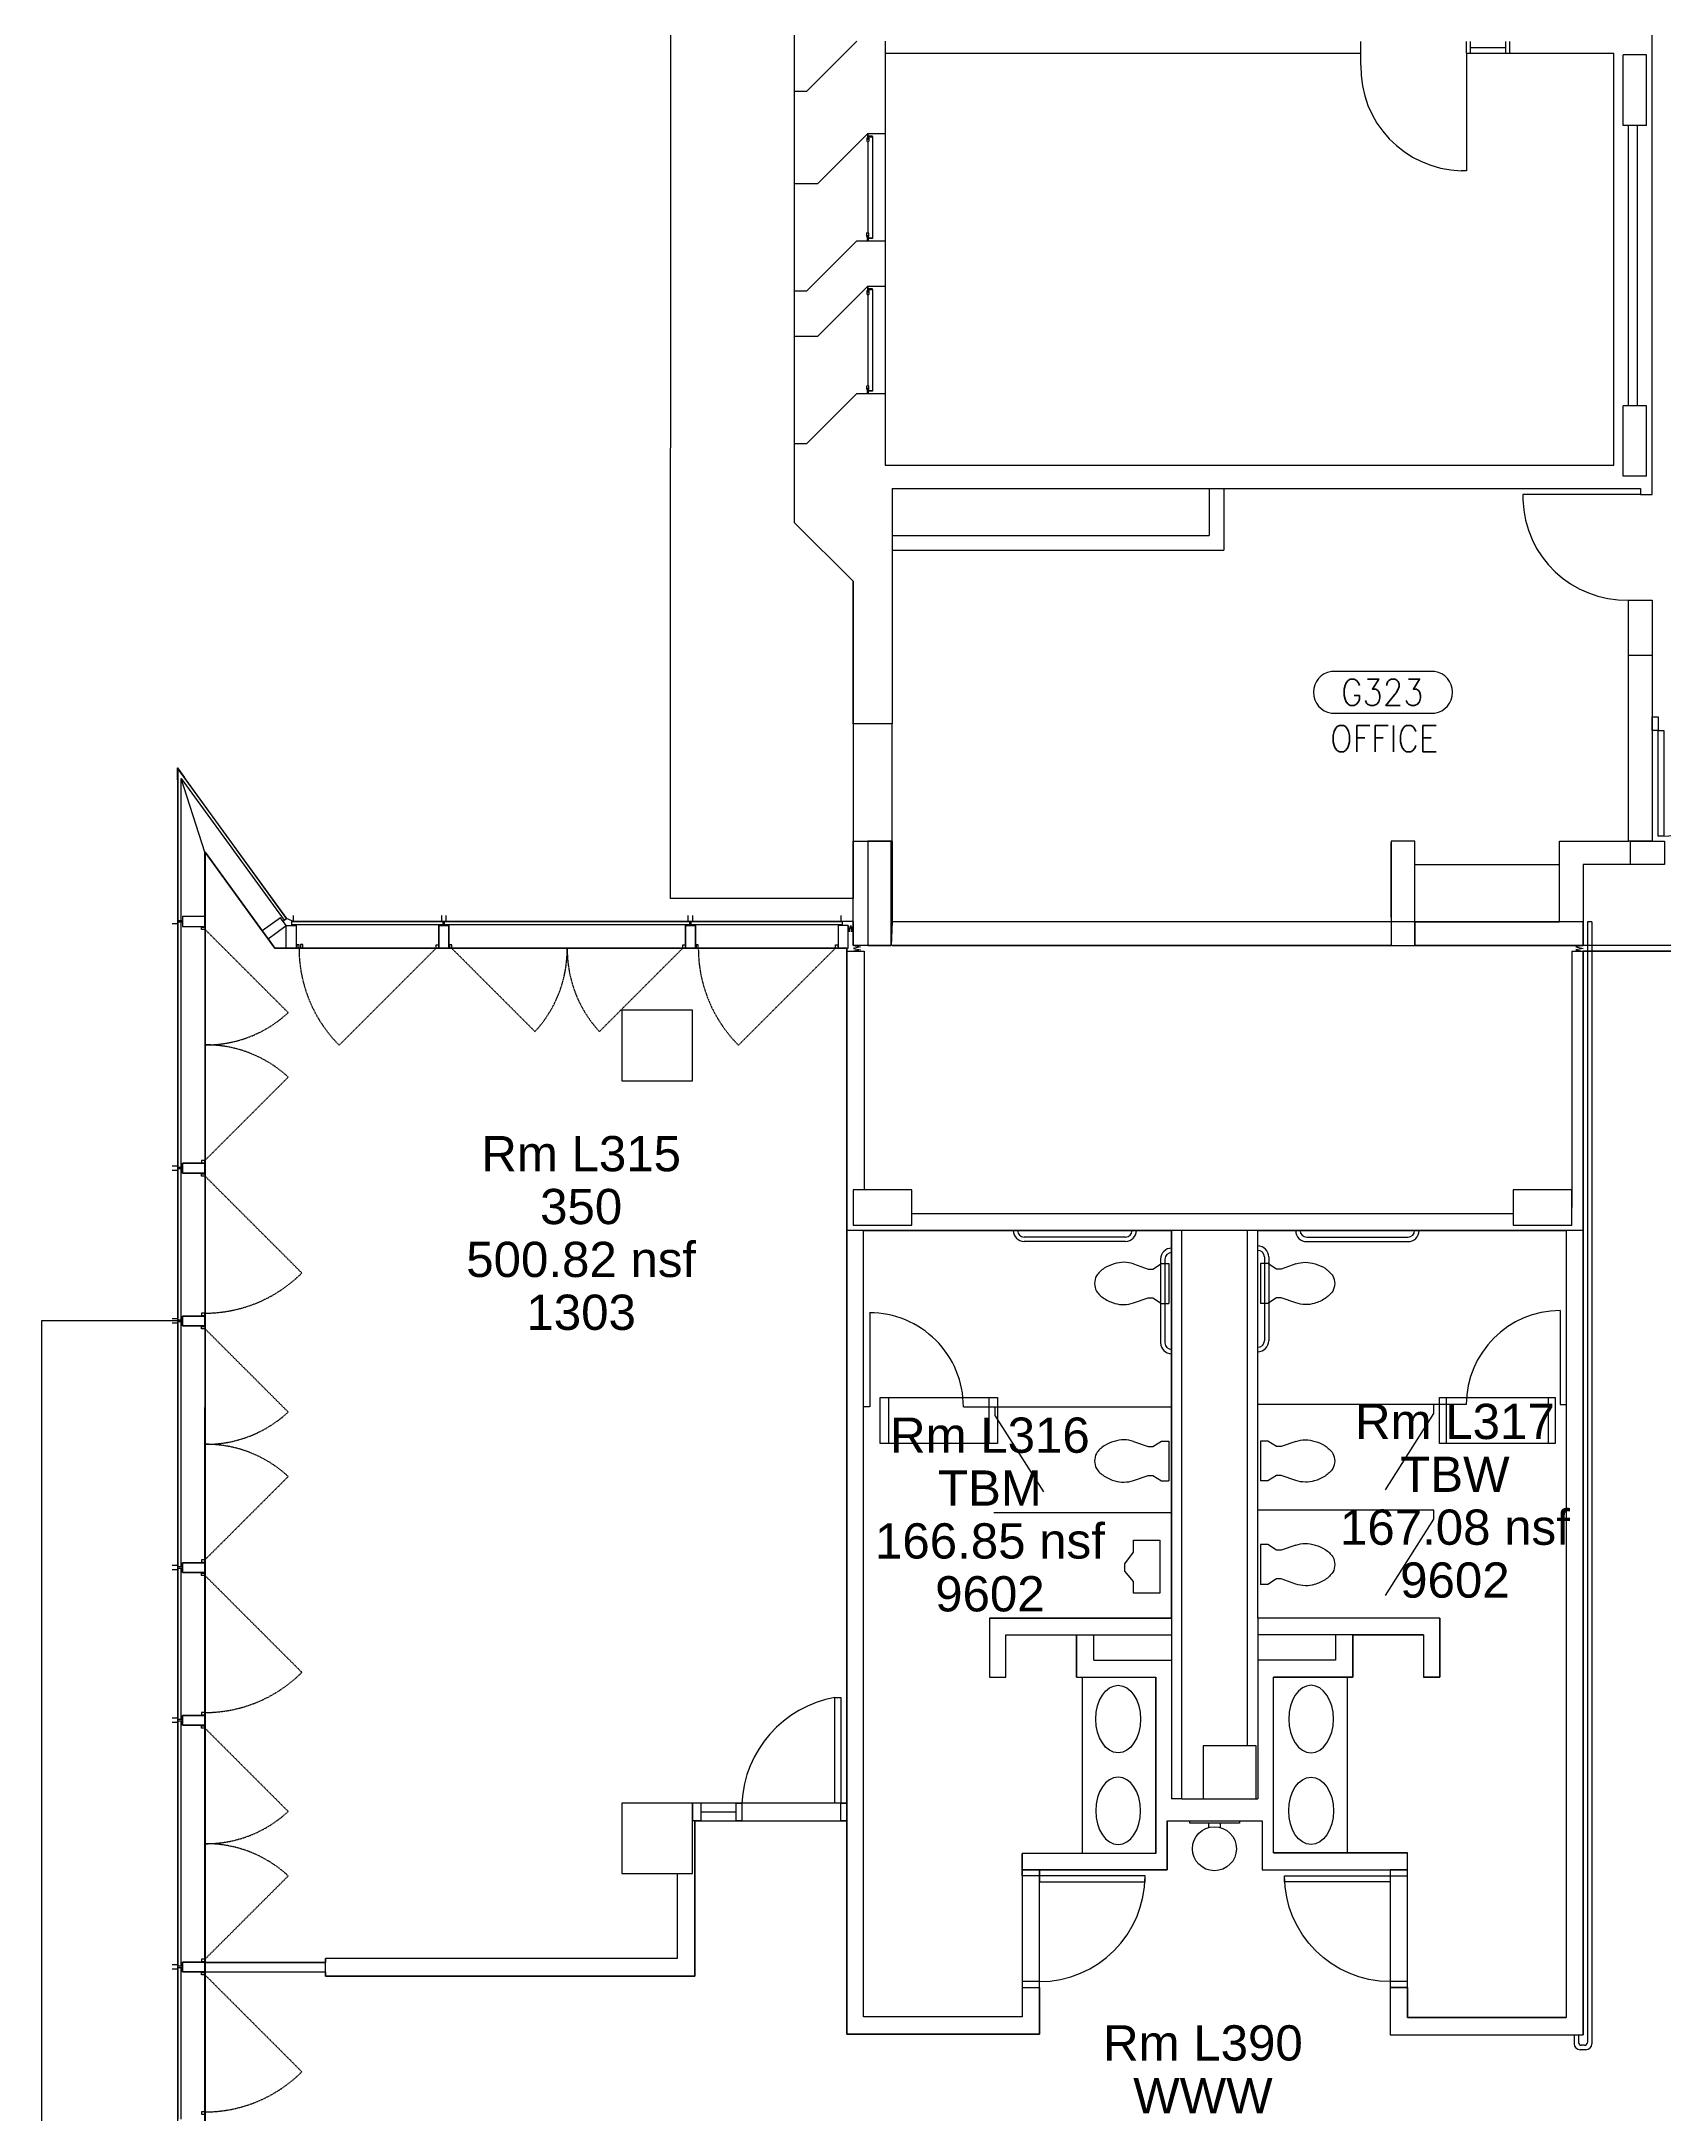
# Model space of a CAD drawing. Header units: inches. Extents: x 370 to 6209, y 2527 to 6927.
# Drawn here: x 3162 to 3715, y 5478 to 6184 of the extents above; entities that cross this region are included whole.
import ezdxf
from ezdxf.enums import TextEntityAlignment as Align

# ---------------------------------------------------------------- set-up
doc = ezdxf.new("R2010")
doc.units = ezdxf.units.IN
doc.header["$LTSCALE"] = 0.75
doc.header["$MEASUREMENT"] = 0
doc.linetypes.add('626_FL3$0$HIDDEN', pattern=[0.375, 0.25, -0.125])
doc.layers.get('0').update_dxf_attribs({"linetype": 'CONTINUOUS'})
for name, color, linetype in [('626_FL3$0$A-AREA-TEXT', 7, 'CONTINUOUS'), ('626_FL3$0$A-BLDG-GRW', 9, 'CONTINUOUS'), ('626_FL3$0$A-CLNG-IDEN', 7, 'CONTINUOUS'), ('626_FL3$0$A-DOOR', 7, 'CONTINUOUS'), ('626_FL3$0$A-DOOR-EXST', 9, 'CONTINUOUS'), ('626_FL3$0$A-FLOR-HRAL', 7, 'CONTINUOUS'), ('626_FL3$0$A-FLOR-PFIX', 7, 'CONTINUOUS'), ('626_FL3$0$A-FLOR-TPTN', 7, 'CONTINUOUS'), ('626_FL3$0$A-GLAZ', 7, 'CONTINUOUS'), ('626_FL3$0$A-ROOF', 7, 'CONTINUOUS'), ('626_FL3$0$A-WALL-FULL', 7, 'CONTINUOUS'), ('A-ANNO-NOTE', 7, 'CONTINUOUS'), ('triGrossAreaLayer', 7, 'CONTINUOUS'), ('triLabelLayer', 7, 'CONTINUOUS'), ('triMeasuredGrossAreaLayer', 7, 'CONTINUOUS'), ('triSpaceLayer', 7, 'CONTINUOUS')]:
    doc.layers.add(name, color=color, linetype=linetype)
doc.styles.add('626_FL3$0$KTH_TEXT', font='romans.shx', dxfattribs={"width": 0.9})
doc.styles.add('KTH_TEXT', font='romans.shx', dxfattribs={"width": 0.9})
doc.styles.get("Standard").update_dxf_attribs({"font": 'simplex.shx'})

# ---------------------------------------------------------------- blocks, each defined once
blk = doc.blocks.new('626_FL3$0$KTH_ROOMNO')
for p, q in [((0.1855, 0.0742), (-0.1808, 0.0742)), ((-0.1808, -0.0742), (0.1855, -0.0742))]:
    blk.add_line(p, q)
for centre, start, end in [((-0.1691, 0), 98.97263, 261.02737), ((0.1738, 0), 278.97263, 81.02737)]:
    blk.add_arc(centre, 0.0751, start, end)
at = {"style": '626_FL3$0$KTH_TEXT', "width": 0.9}
for tag, p in [('NUMBER', (0, 0)), ('DESCRIPTION', (0.0066, -0.1641))]:
    blk.add_attdef(tag, text='', height=0.0938, dxfattribs=at).set_placement(p, align=Align.MIDDLE)
at = {"layer": '626_FL3$0$A-AREA-TEXT', "style": '626_FL3$0$KTH_TEXT', "width": 0.9}
blk.add_attdef('AREA', text='', height=0.0703, dxfattribs=at).set_placement((-0.0038, -0.2999), align=Align.MIDDLE)
blk = doc.blocks.new('626_FL3$0$A$C311809B8')
at = {"layer": '626_FL3$0$A-CLNG-IDEN'}
blk.add_lwpolyline([(0, 15.7), (37, 15.7), (37, 0), (0, 0)], close=True, dxfattribs=at)
blk = doc.blocks.new('626_FL3$0$TOILET')
at = {"color": 0}
for p, q in [((-13.15, 7.3), (-7.67, 5.38)), ((-7.67, 5.38), (-5.97, 5.38)), ((-5.97, 5.38), (-2.67, 7.47)), ((-2.67, 7.47), (0, 7.47)), ((0, 7.47), (0, -7.47)), ((-13.15, -7.3), (-7.67, -5.38)), ((-7.67, -5.38), (-5.97, -5.38)), ((-5.97, -5.38), (-2.67, -7.47)), ((-2.67, -7.47), (0, -7.47))]:
    blk.add_line(p, q, dxfattribs=at)
for centre, radius, start, end in [((-16.77, -3.33), 11.23, 90, 108.83538), ((-16.77, -3.33), 11.23, 71.16462, 90), ((-21.42, 0), 6.33, 153.29881, 180), ((-21.42, 0), 6.33, 180, 206.70119), ((-17.33, -4.25), 12.05, 124.63594, 143.93892), ((-16.76, -6.31), 14.09, 104.96262, 121.78382), ((-17.33, 4.25), 12.05, 216.06108, 235.36406), ((-16.18, 6.97), 14.95, 237.64617, 254.75526), ((-17.34, 0.67), 8.59, 251.16462, 273.77544), ((-16.77, 3.33), 11.23, 270, 288.83538)]:
    blk.add_arc(centre, radius, start, end, dxfattribs=at)
blk = doc.blocks.new('626_FL3$0$KTH_URINAL')
blk.add_lwpolyline([(1, -12), (5, -9), (9, -9), (9, 0), (-9, 0), (-9, -9), (-5, -9), (-1.5, -12)], close=True)
blk = doc.blocks.new('626_FL3$0$A$C613D5998')
at = {"layer": '626_FL3$0$A-FLOR-PFIX'}
for p, q in [((6.5, 14.75, -144), (6.5, 16.25, -144)), ((10.5, 14.71, -144), (10.5, 16.25, -144))]:
    blk.add_line(p, q, dxfattribs=at)
at = {"layer": '626_FL3$0$A-FLOR-PFIX', "elevation": -144}
blk.add_lwpolyline([(0, 17), (17, 17), (17, 16.25), (0, 16.25)], close=True, dxfattribs=at)
at = {"layer": '626_FL3$0$A-FLOR-PFIX'}
blk.add_circle((8.42, 7.5, -144), 7.5, dxfattribs=at)
blk = doc.blocks.new('626_FL3$0$626_DOOR')
blk.add_lwpolyline([(0, 1), (0, 0), (0.056, 0), (0.056, 1)], close=True)
blk.add_arc((0, 0), 1, 0, 90)

msp = doc.modelspace()

# ---------------------------------------------------------------- linework, layer by layer
for points in [[(3702.45, 5975.09), (3702.45, 5993.88), (3710.45, 5993.88), (3710.45, 5975.09)], [(3686.9, 5876.28), (3629.58, 5876.28), (3629.58, 5903.78), (3678.9, 5903.78)], [(3436.6, 5883.01), (3436.6, 5883.01), (3437.04, 5880.91), (3437.48, 5883.01), (3437.92, 5880.91), (3438.36, 5883.01)], [(3438.39, 5876.28), (3440.81, 5875.77), (3438.39, 5875.26), (3440.81, 5874.76), (3438.55, 5874.28)], [(3686.9, 5876.28), (3684.48, 5875.77), (3686.9, 5875.26), (3684.48, 5874.76), (3686.74, 5874.28)]]:
    msp.add_lwpolyline(points)
for points in [[(3710.45, 5911.78), (3702.45, 5911.78), (3702.45, 5975.09), (3710.45, 5975.09)], [(3710.45, 5954.08), (3712.45, 5954.08), (3712.45, 5949.46), (3710.45, 5949.46)], [(3712.45, 5913.44), (3712.45, 5949.46), (3714.45, 5949.46), (3714.45, 5913.44)], [(3443.31, 5876.28), (3451.31, 5876.28), (3451.31, 5911.78), (3443.31, 5911.78)], [(3621.58, 5876.28), (3629.58, 5876.28), (3629.58, 5911.78), (3621.58, 5911.78)], [(3703.13, 5911.78), (3714.67, 5911.78), (3714.67, 5903.78), (3703.13, 5903.78)], [(3250.06, 5876.61), (3250.06, 5875.43), (3250.85, 5875.43), (3250.85, 5876.61)], [(3250.06, 5876.61), (3250.06, 5875.43), (3250.85, 5875.43), (3250.85, 5876.61)], [(3359.57, 5830.22), (3383.57, 5830.22), (3383.57, 5854.22), (3359.57, 5854.22)], [(3438.36, 5781.06), (3458.36, 5781.06), (3458.36, 5793.06), (3438.36, 5793.06)], [(3663.15, 5781.06), (3683.15, 5781.06), (3683.15, 5793.06), (3663.15, 5793.06)], [(3434.12, 5620.22), (3434.12, 5584.22), (3432.12, 5584.22), (3432.12, 5620.22)], [(3575.57, 5585.72), (3575.57, 5603.72), (3557.57, 5603.72), (3557.57, 5585.72)], [(3359.57, 5560.22), (3383.57, 5560.22), (3383.57, 5584.22), (3359.57, 5584.22)], [(3501.74, 5559.45), (3495.86, 5559.45), (3495.86, 5561.45), (3501.74, 5561.45)], [(3621.26, 5559.45), (3627.13, 5559.45), (3627.13, 5561.45), (3621.26, 5561.45)], [(3495.86, 5521.45), (3501.74, 5521.45), (3501.74, 5523.45), (3495.86, 5523.45)], [(3621.26, 5521.45), (3627.13, 5521.45), (3627.13, 5523.45), (3621.26, 5523.45)]]:
    msp.add_lwpolyline(points, close=True)
at = {"linetype": 'Continuous'}
msp.add_lwpolyline([(3436.12, 5584.22), (3436.12, 5578.22), (3434.12, 5578.22), (3434.12, 5584.22)], close=True, dxfattribs=at)
msp.add_arc((3712.45, 5949.46), 36.01, 270, 360)
at = {"layer": '626_FL3$0$A-BLDG-GRW'}
for p, q in [((3376.12, 5892.22), (3376.23, 6637.71)), ((3418.2, 6637.71), (3418.2, 6020.28)), ((3418.2, 6203.61), (3418.2, 6167.19)), ((3710.45, 6029.86), (3710.45, 6191.36)), ((3439.54, 6184.23), (3422.5, 6167.19)), ((3449.2, 6184.23), (3449.2, 6152.61)), ((3611.2, 6180.11), (3611.2, 6184.11)), ((3647.2, 6180.06), (3647.2, 6184.06)), ((3647.2, 6180.06), (3647.2, 6184.06)), ((3648.58, 6180.06), (3648.58, 6184.06)), ((3660.58, 6180.06), (3660.58, 6184.06)), ((3661.95, 6180.06), (3661.95, 6184.06)), ((3449.2, 6180.11), (3611.2, 6180.11)), ((3647.2, 6180.11), (3697.45, 6180.11)), ((3648.58, 6182.06), (3660.58, 6182.06)), ((3697.45, 6039.84), (3697.45, 6180.11)), ((3708.58, 6179.48), (3700.58, 6179.48)), ((3700.58, 6155.48), (3700.58, 6179.48)), ((3708.58, 6155.48), (3708.58, 6179.48)), ((3418.2, 6167.19), (3422.5, 6167.19)), ((3418.2, 6167.19), (3418.2, 6135.61)), ((3443.2, 6152.61), (3426.2, 6135.61)), ((3443.2, 6151.36), (3442.95, 6151.11)), ((3442.95, 6151.11), (3442.95, 6150.11)), ((3442.95, 6150.11), (3443.2, 6149.86)), ((3449.2, 6152.61), (3443.2, 6152.61)), ((3443.45, 6152.61), (3443.2, 6152.61)), ((3443.2, 6152.61), (3443.2, 6150.86)), ((3443.2, 6150.86), (3443.45, 6150.86)), ((3443.2, 6149.86), (3443.45, 6149.86)), ((3443.33, 6149.86), (3443.33, 6118.98)), ((3443.45, 6151.86), (3443.45, 6152.61)), ((3444.95, 6151.86), (3443.45, 6151.86)), ((3443.45, 6150.86), (3443.45, 6151.61)), ((3443.45, 6151.61), (3444.95, 6151.61)), ((3443.45, 6151.36), (3443.7, 6151.11)), ((3443.7, 6150.11), (3443.45, 6149.86)), ((3443.7, 6151.11), (3443.7, 6150.11)), ((3444.95, 6151.61), (3444.95, 6151.86)), ((3444.95, 6151.61), (3444.95, 6117.23)), ((3449.2, 6152.61), (3449.2, 6116.23)), ((3708.58, 6155.48), (3700.58, 6155.48)), ((3702.45, 6060.03), (3702.45, 6155.48)), ((3705.45, 6060.03), (3705.45, 6155.48)), ((3426.2, 6135.61), (3418.2, 6135.61)), ((3418.2, 6135.61), (3418.2, 6099.19)), ((3439.54, 6116.23), (3422.5, 6099.19)), ((3439.54, 6116.23), (3449.2, 6116.23)), ((3442.95, 6118.73), (3443.2, 6118.98)), ((3442.95, 6117.73), (3442.95, 6118.73)), ((3443.2, 6117.48), (3442.95, 6117.73)), ((3443.2, 6118.98), (3443.45, 6118.98)), ((3443.2, 6116.23), (3443.2, 6117.98)), ((3443.2, 6117.98), (3443.45, 6117.98)), ((3443.45, 6116.23), (3443.2, 6116.23)), ((3443.7, 6118.73), (3443.45, 6118.98)), ((3443.45, 6117.98), (3443.45, 6117.23)), ((3443.45, 6117.48), (3443.7, 6117.73)), ((3443.45, 6117.23), (3444.95, 6117.23)), ((3444.95, 6116.98), (3443.45, 6116.98)), ((3443.45, 6116.98), (3443.45, 6116.23)), ((3443.7, 6117.73), (3443.7, 6118.73)), ((3444.95, 6117.23), (3444.95, 6116.98)), ((3449.2, 6116.23), (3449.2, 6100.61)), ((3418.2, 6099.19), (3422.5, 6099.19)), ((3418.2, 6099.19), (3418.2, 6083.61)), ((3443.2, 6100.61), (3426.2, 6083.61)), ((3443.2, 6099.36), (3442.95, 6099.11)), ((3442.95, 6099.11), (3442.95, 6098.11)), ((3449.2, 6100.61), (3443.2, 6100.61)), ((3443.45, 6100.61), (3443.2, 6100.61)), ((3443.2, 6100.61), (3443.2, 6098.86)), ((3443.45, 6099.86), (3443.45, 6100.61)), ((3444.95, 6099.86), (3443.45, 6099.86)), ((3443.45, 6098.86), (3443.45, 6099.61)), ((3443.45, 6099.61), (3444.95, 6099.61)), ((3443.45, 6099.36), (3443.7, 6099.11)), ((3443.7, 6099.11), (3443.7, 6098.11)), ((3444.95, 6099.61), (3444.95, 6099.86)), ((3444.95, 6099.61), (3444.95, 6065.23)), ((3449.2, 6100.61), (3449.2, 6064.23)), ((3442.95, 6098.11), (3443.2, 6097.86)), ((3443.2, 6098.86), (3443.45, 6098.86)), ((3443.2, 6097.86), (3443.45, 6097.86)), ((3443.33, 6097.86), (3443.33, 6066.98)), ((3443.7, 6098.11), (3443.45, 6097.86)), ((3426.2, 6083.61), (3418.2, 6083.61)), ((3418.2, 6083.61), (3418.2, 6047.36)), ((3439.54, 6064.23), (3422.5, 6047.19)), ((3439.54, 6064.23), (3449.2, 6064.23)), ((3442.95, 6066.73), (3443.2, 6066.98)), ((3442.95, 6065.73), (3442.95, 6066.73)), ((3443.2, 6065.48), (3442.95, 6065.73)), ((3443.2, 6066.98), (3443.45, 6066.98)), ((3443.2, 6064.23), (3443.2, 6065.98)), ((3443.2, 6065.98), (3443.45, 6065.98)), ((3443.45, 6064.23), (3443.2, 6064.23)), ((3443.7, 6066.73), (3443.45, 6066.98)), ((3443.45, 6065.98), (3443.45, 6065.23)), ((3443.45, 6065.48), (3443.7, 6065.73)), ((3443.45, 6065.23), (3444.95, 6065.23)), ((3444.95, 6064.98), (3443.45, 6064.98)), ((3443.45, 6064.98), (3443.45, 6064.23)), ((3443.7, 6065.73), (3443.7, 6066.73)), ((3444.95, 6065.23), (3444.95, 6064.98)), ((3449.2, 6064.23), (3449.2, 6039.84)), ((3700.58, 6036.03), (3700.58, 6060.03)), ((3708.58, 6060.03), (3700.58, 6060.03)), ((3708.58, 6036.03), (3708.58, 6060.03)), ((3418.2, 6047.36), (3418.2, 6020.28)), ((3418.2, 6047.19), (3422.5, 6047.19)), ((3418.2, 6047.19), (3418.2, 6020.28)), ((3449.2, 6039.84), (3697.45, 6039.84)), ((3708.58, 6036.03), (3700.58, 6036.03)), ((3451.57, 6031.84), (3706.45, 6031.84)), ((3451.57, 6031.84), (3451.57, 5951.78)), ((3559.57, 6031.84), (3559.57, 6015.84)), ((3559.57, 6031.84), (3564.57, 6031.84)), ((3564.57, 6031.84), (3564.57, 6010.84)), ((3706.45, 6029.86), (3666.45, 6029.86)), ((3666.45, 6029.86), (3666.45, 6028.11)), ((3706.45, 6031.84), (3706.45, 6029.86)), ((3706.45, 6029.86), (3710.45, 6029.86)), ((3438.36, 6000.36), (3418.2, 6020.28)), ((3418.2, 6020.28), (3438.36, 6000.36)), ((3451.57, 6015.84), (3559.57, 6015.84)), ((3451.57, 6015.84), (3451.57, 6010.84)), ((3451.57, 6010.84), (3564.57, 6010.84)), ((3438.36, 5951.78), (3438.36, 6000.36)), ((3438.36, 6000.36), (3438.36, 5892.22)), ((3438.36, 5951.78), (3438.36, 6000.03)), ((3451.57, 5951.78), (3438.36, 5951.78)), ((3438.36, 5951.78), (3438.36, 5911.78)), ((3451.57, 5911.78), (3451.57, 5951.78)), ((3438.36, 5876.28), (3438.36, 5911.78)), ((3438.36, 5911.78), (3451.31, 5911.78)), ((3451.57, 5911.78), (3451.57, 5884.28)), ((3621.58, 5885.86), (3621.58, 5911.36)), ((3438.36, 5892.22), (3376.12, 5892.22)), ((3443.31, 5876.28), (3438.36, 5876.28)), ((3451.57, 5876.28), (3621.58, 5876.28))]:
    msp.add_line(p, q, dxfattribs=at)
msp.add_arc((3701.59, 6029.01), 35.15, 181.47968, 271.40946, dxfattribs=at)
at = {"layer": '626_FL3$0$A-DOOR'}
msp.add_arc((3438.99, 5582.18), 38.65, 100.24058, 176.98621, dxfattribs=at)
at = {"layer": '626_FL3$0$A-DOOR-EXST'}
for p, q in [((3611.22, 6176.06), (3611.22, 6180.06)), ((3647.2, 6180.06), (3647.2, 6140.06)), ((3647.2, 6140.06), (3645.45, 6140.06))]:
    msp.add_line(p, q, dxfattribs=at)
msp.add_arc((3646.36, 6175.2), 35.15, 178.59054, 268.52032, dxfattribs=at)
at = {"layer": '626_FL3$0$A-FLOR-HRAL'}
for p, q in [((3688.4, 5884.26), (3688.4, 5502.76)), ((3689.9, 5884.26), (3688.4, 5884.26)), ((3689.9, 5884.26), (3689.9, 5502.26)), ((3683.9, 5505.24), (3683.9, 5502.26)), ((3685.4, 5505.24), (3685.4, 5502.76)), ((3687.9, 5500.26), (3685.9, 5500.26)), ((3687.4, 5501.76), (3686.4, 5501.76))]:
    msp.add_line(p, q, dxfattribs=at)
for centre, radius, start, end in [((3685.9, 5502.26), 2, 180.00001, 270.00001), ((3686.4, 5502.76), 1, 180.00001, 270.00001), ((3687.4, 5502.76), 1, 270.00001, 0.00001), ((3687.9, 5502.26), 2, 270.00001, 0.00001)]:
    msp.add_arc(centre, radius, start, end, dxfattribs=at)
at = {"layer": '626_FL3$0$A-FLOR-PFIX', "linetype": 'Continuous'}
for p, q in [((3531.08, 5776.95), (3496.58, 5776.95)), ((3531.08, 5775.45), (3496.58, 5775.45)), ((3592.81, 5776.93), (3627.31, 5776.93)), ((3592.81, 5775.43), (3627.31, 5775.43)), ((3543.02, 5769.45), (3543.02, 5740.95)), ((3544.52, 5769.45), (3544.52, 5740.95)), ((3578.37, 5770.18), (3578.37, 5741.68)), ((3579.87, 5770.18), (3579.87, 5741.68))]:
    msp.add_line(p, q, dxfattribs=at)
at = {"layer": '626_FL3$0$A-FLOR-PFIX'}
for p, q in [((3516.36, 5627.07), (3516.36, 5567.07)), ((3606.52, 5627.07), (3606.52, 5567.32))]:
    msp.add_line(p, q, dxfattribs=at)
at = {"layer": '626_FL3$0$A-FLOR-PFIX', "linetype": 'Continuous'}
for centre, radius, start, end in [((3496.58, 5779.2), 3.75, 180, 270), ((3496.58, 5779.2), 2.25, 180, 270), ((3531.08, 5779.2), 3.75, 270, 0), ((3531.08, 5779.2), 2.25, 270, 0), ((3592.81, 5779.18), 3.75, 180, 270), ((3592.81, 5779.18), 2.25, 180, 270), ((3627.31, 5779.18), 3.75, 270, 0), ((3627.31, 5779.18), 2.25, 270, 0), ((3546.77, 5769.45), 3.75, 90, 180), ((3546.77, 5769.45), 2.25, 90, 180), ((3576.12, 5770.18), 3.75, 0, 90), ((3576.12, 5770.18), 2.25, 0, 90), ((3546.77, 5740.95), 3.75, 180, 270), ((3546.77, 5740.95), 2.25, 180, 270), ((3576.12, 5741.68), 2.25, 270, 0), ((3576.12, 5741.68), 3.75, 270, 0)]:
    msp.add_arc(centre, radius, start, end, dxfattribs=at)
at = {"layer": '626_FL3$0$A-FLOR-PFIX'}
for centre, major_axis in [((3528.58, 5612.83), (0, 11.5)), ((3594.29, 5581.6), (0, -11.5))]:
    msp.add_ellipse(centre, major_axis=major_axis, ratio=0.66229, dxfattribs=at)
at = {"layer": '626_FL3$0$A-FLOR-PFIX', "extrusion": (0, 0, -1)}
for centre, major_axis in [((3594.29, 5612.83), (0, 11.5)), ((3528.58, 5581.6), (0, -11.5))]:
    msp.add_ellipse(centre, major_axis=major_axis, ratio=0.66229, dxfattribs=at)
at = {"layer": '626_FL3$0$A-FLOR-TPTN'}
for p, q in [((3444, 5751.2), (3444, 5719.2)), ((3679.15, 5751.93), (3679.15, 5719.93)), ((3443.87, 5719.2), (3441.87, 5719.2)), ((3475.87, 5719.2), (3546.75, 5719.2)), ((3486.74, 5716.2), (3486.74, 5719.2)), ((3647.15, 5719.93), (3576.12, 5719.93)), ((3636.12, 5716.93), (3636.12, 5719.93)), ((3679.15, 5719.93), (3681.15, 5719.93)), ((3503.24, 5690.21), (3486.74, 5716.2)), ((3619.62, 5690.95), (3636.12, 5716.93)), ((3486.24, 5683.18), (3546.75, 5683.18)), ((3636.12, 5683.93), (3576.12, 5683.93)), ((3636.12, 5680.93), (3636.12, 5683.93)), ((3619.62, 5654.95), (3636.12, 5680.93))]:
    msp.add_line(p, q, dxfattribs=at)
for centre, start, end in [((3443.87, 5719.2), 359.99995, 90), ((3679.15, 5719.93), 90, 180)]:
    msp.add_arc(centre, 32, start, end, dxfattribs=at)
at = {"layer": '626_FL3$0$A-GLAZ'}
for p, q in [((3208.22, 5932.66), (3208.22, 5936.75)), ((3208.22, 5936.75), (3210.63, 5933.43)), ((3208.41, 5932.66), (3208.22, 5932.66)), ((3208.41, 5884.65), (3208.41, 5936.17)), ((3208.41, 5936.17), (3245.29, 5885.41)), ((3209.41, 5884.65), (3209.41, 5933.09)), ((3209.41, 5933.09), (3244.48, 5884.83)), ((3217.54, 5907.98), (3209.41, 5933.09)), ((3210.63, 5933.43), (3210.48, 5933.32)), ((3217.54, 5886.27), (3217.54, 5907.98)), ((3237.06, 5881.2), (3217.6, 5907.98)), ((3208.41, 5800.65), (3208.41, 5884.15)), ((3209.41, 5800.65), (3209.41, 5884.15)), ((3217.54, 5881.75), (3217.54, 5803.06)), ((3299.18, 5884.45), (3382.68, 5884.45)), ((3299.18, 5883.45), (3382.68, 5883.45)), ((3296.27, 5875.32), (3249.58, 5875.32)), ((3380.27, 5875.32), (3301.58, 5875.32)), ((3432.27, 5875.32), (3385.58, 5875.32)), ((3217.54, 5797.75), (3217.54, 5751.06)), ((3208.41, 5664.65), (3208.41, 5748.15)), ((3209.41, 5664.65), (3209.41, 5748.15)), ((3217.54, 5745.75), (3217.54, 5667.06)), ((3217.54, 5661.75), (3217.54, 5615.06)), ((3208.41, 5528.65), (3208.41, 5612.15)), ((3209.41, 5528.65), (3209.41, 5612.15)), ((3217.54, 5609.75), (3217.54, 5531.06)), ((3383.57, 5584.22), (3383.57, 5578.22)), ((3386.39, 5584.22), (3383.57, 5584.22)), ((3398.39, 5584.22), (3386.39, 5584.22)), ((3386.39, 5584.22), (3386.39, 5578.22)), ((3398.39, 5584.22), (3398.39, 5578.22)), ((3398.39, 5584.22), (3400.39, 5584.22)), ((3400.39, 5584.22), (3400.39, 5578.22)), ((3386.39, 5578.22), (3383.57, 5578.22)), ((3386.39, 5581.22), (3398.39, 5581.22)), ((3386.39, 5578.22), (3398.39, 5578.22)), ((3400.39, 5578.22), (3398.39, 5578.22)), ((3217.54, 5525.75), (3217.54, 5479.06))]:
    msp.add_line(p, q, dxfattribs=at)
at = {"layer": '626_FL3$0$A-GLAZ', "linetype": 'Continuous'}
for p, q in [((3208.41, 5883.65), (3206.41, 5883.65)), ((3209.85, 5884.65), (3208.41, 5884.65)), ((3209.85, 5884.15), (3208.41, 5884.15)), ((3217.54, 5886.08), (3209.85, 5886.08)), ((3209.85, 5886.08), (3209.85, 5882.73)), ((3209.85, 5882.73), (3217.54, 5882.73)), ((3217.54, 5882.73), (3217.54, 5886.08)), ((3243.29, 5885.72), (3237.06, 5881.2)), ((3237.06, 5881.2), (3239.03, 5878.49)), ((3239.03, 5878.49), (3245.25, 5883.01)), ((3245.25, 5883.01), (3243.29, 5885.72)), ((3244.12, 5884.57), (3245.29, 5885.41)), ((3245.25, 5875.32), (3245.25, 5883.01)), ((3245.25, 5883.01), (3248.6, 5883.01)), ((3247.18, 5884.45), (3298.68, 5884.45)), ((3247.18, 5883.01), (3247.18, 5884.45)), ((3247.18, 5883.45), (3298.68, 5883.45)), ((3247.68, 5884.45), (3247.68, 5886.45)), ((3248.6, 5883.01), (3248.6, 5875.32)), ((3297.25, 5875.32), (3297.25, 5883.01)), ((3297.25, 5883.01), (3300.6, 5883.01)), ((3297.25, 5883.01), (3297.25, 5875.32)), ((3300.6, 5883.01), (3297.25, 5883.01)), ((3298.18, 5884.45), (3298.18, 5886.45)), ((3298.68, 5883.01), (3298.68, 5884.45)), ((3299.18, 5883.01), (3299.18, 5884.45)), ((3299.68, 5884.45), (3299.68, 5886.45)), ((3300.6, 5883.01), (3300.6, 5875.32)), ((3300.6, 5875.32), (3300.6, 5883.01)), ((3381.25, 5883.01), (3381.25, 5875.32)), ((3384.6, 5883.01), (3381.25, 5883.01)), ((3381.25, 5875.32), (3381.25, 5883.01)), ((3381.25, 5883.01), (3384.6, 5883.01)), ((3382.18, 5884.45), (3382.18, 5886.45)), ((3382.68, 5883.01), (3382.68, 5884.45)), ((3383.18, 5884.45), (3434.68, 5884.45)), ((3383.18, 5883.01), (3383.18, 5884.45)), ((3383.18, 5883.45), (3434.68, 5883.45)), ((3383.68, 5884.45), (3383.68, 5886.45)), ((3384.6, 5875.32), (3384.6, 5883.01)), ((3384.6, 5883.01), (3384.6, 5875.32)), ((3433.25, 5883.01), (3433.25, 5875.32)), ((3436.6, 5883.01), (3433.25, 5883.01)), ((3434.18, 5884.45), (3434.18, 5886.45)), ((3434.68, 5883.01), (3434.68, 5884.45)), ((3436.6, 5875.32), (3436.6, 5883.01)), ((3239.03, 5878.49), (3241.33, 5875.32)), ((3245.25, 5875.32), (3241.33, 5875.32)), ((3248.6, 5875.32), (3245.25, 5875.32)), ((3300.6, 5875.32), (3297.25, 5875.32)), ((3297.25, 5875.32), (3300.6, 5875.32)), ((3381.25, 5875.32), (3384.6, 5875.32)), ((3384.6, 5875.32), (3381.25, 5875.32)), ((3433.25, 5875.32), (3436.6, 5875.32)), ((3208.41, 5801.15), (3206.41, 5801.15)), ((3208.41, 5799.65), (3206.41, 5799.65)), ((3209.85, 5800.65), (3208.41, 5800.65)), ((3208.41, 5748.65), (3208.41, 5800.15)), ((3209.85, 5800.15), (3208.41, 5800.15)), ((3209.41, 5748.65), (3209.41, 5800.15)), ((3217.54, 5802.08), (3209.85, 5802.08)), ((3209.85, 5802.08), (3209.85, 5798.73)), ((3209.85, 5802.08), (3217.54, 5802.08)), ((3209.85, 5798.73), (3209.85, 5802.08)), ((3209.85, 5798.73), (3217.54, 5798.73)), ((3217.54, 5798.73), (3209.85, 5798.73)), ((3217.54, 5798.73), (3217.54, 5802.08)), ((3217.54, 5802.08), (3217.54, 5798.73)), ((3208.41, 5749.15), (3206.41, 5749.15)), ((3208.41, 5747.65), (3206.41, 5747.65)), ((3209.85, 5748.65), (3208.41, 5748.65)), ((3209.85, 5748.15), (3208.41, 5748.15)), ((3209.85, 5750.08), (3217.54, 5750.08)), ((3209.85, 5746.73), (3209.85, 5750.08)), ((3217.54, 5750.08), (3209.85, 5750.08)), ((3209.85, 5750.08), (3209.85, 5746.73)), ((3217.54, 5746.73), (3209.85, 5746.73)), ((3209.85, 5746.73), (3217.54, 5746.73)), ((3217.54, 5750.08), (3217.54, 5746.73)), ((3217.54, 5746.73), (3217.54, 5750.08)), ((3208.41, 5665.15), (3206.41, 5665.15)), ((3208.41, 5663.65), (3206.41, 5663.65)), ((3209.85, 5664.65), (3208.41, 5664.65)), ((3208.41, 5612.65), (3208.41, 5664.15)), ((3209.85, 5664.15), (3208.41, 5664.15)), ((3209.41, 5612.65), (3209.41, 5664.15)), ((3217.54, 5666.08), (3209.85, 5666.08)), ((3209.85, 5666.08), (3209.85, 5662.73)), ((3209.85, 5666.08), (3217.54, 5666.08)), ((3209.85, 5662.73), (3209.85, 5666.08)), ((3209.85, 5662.73), (3217.54, 5662.73)), ((3217.54, 5662.73), (3209.85, 5662.73)), ((3217.54, 5662.73), (3217.54, 5666.08)), ((3217.54, 5666.08), (3217.54, 5662.73)), ((3208.41, 5613.15), (3206.41, 5613.15)), ((3209.85, 5612.65), (3208.41, 5612.65)), ((3209.85, 5612.15), (3208.41, 5612.15)), ((3209.85, 5614.08), (3217.54, 5614.08)), ((3209.85, 5610.73), (3209.85, 5614.08)), ((3217.54, 5614.08), (3209.85, 5614.08)), ((3209.85, 5614.08), (3209.85, 5610.73)), ((3217.54, 5614.08), (3217.54, 5610.73)), ((3217.54, 5610.73), (3217.54, 5614.08)), ((3208.41, 5611.65), (3206.41, 5611.65)), ((3217.54, 5610.73), (3209.85, 5610.73)), ((3209.85, 5610.73), (3217.54, 5610.73)), ((3208.41, 5529.15), (3206.41, 5529.15)), ((3208.41, 5527.65), (3206.41, 5527.65)), ((3209.85, 5528.65), (3208.41, 5528.65)), ((3208.41, 5476.65), (3208.41, 5528.15)), ((3209.85, 5528.15), (3208.41, 5528.15)), ((3209.41, 5476.65), (3209.41, 5528.15)), ((3209.85, 5530.08), (3217.54, 5530.08)), ((3209.85, 5526.73), (3209.85, 5530.08)), ((3217.54, 5530.08), (3209.85, 5530.08)), ((3209.85, 5530.08), (3209.85, 5526.73)), ((3217.54, 5530.08), (3217.54, 5526.73)), ((3217.54, 5526.73), (3217.54, 5530.08)), ((3217.54, 5526.73), (3209.85, 5526.73)), ((3209.85, 5526.73), (3217.54, 5526.73))]:
    msp.add_line(p, q, dxfattribs=at)
at = {"layer": '626_FL3$0$A-GLAZ'}
for points in [[(3216.36, 5882.53), (3217.54, 5882.53), (3217.54, 5881.75), (3216.36, 5881.75)], [(3248.8, 5876.5), (3248.8, 5875.32), (3249.58, 5875.32), (3249.58, 5876.5)], [(3297.06, 5876.5), (3297.06, 5875.32), (3296.27, 5875.32), (3296.27, 5876.5)], [(3300.8, 5876.5), (3300.8, 5875.32), (3301.58, 5875.32), (3301.58, 5876.5)], [(3381.06, 5876.5), (3381.06, 5875.32), (3380.27, 5875.32), (3380.27, 5876.5)], [(3384.8, 5876.5), (3384.8, 5875.32), (3385.58, 5875.32), (3385.58, 5876.5)], [(3433.06, 5876.5), (3433.06, 5875.32), (3432.27, 5875.32), (3432.27, 5876.5)], [(3216.36, 5802.27), (3217.54, 5802.27), (3217.54, 5803.06), (3216.36, 5803.06)], [(3216.36, 5798.53), (3217.54, 5798.53), (3217.54, 5797.75), (3216.36, 5797.75)], [(3216.36, 5750.28), (3217.54, 5750.28), (3217.54, 5751.06), (3216.36, 5751.06)], [(3216.36, 5746.53), (3217.54, 5746.53), (3217.54, 5745.75), (3216.36, 5745.75)], [(3216.36, 5666.27), (3217.54, 5666.27), (3217.54, 5667.06), (3216.36, 5667.06)], [(3216.36, 5662.53), (3217.54, 5662.53), (3217.54, 5661.75), (3216.36, 5661.75)], [(3216.36, 5614.28), (3217.54, 5614.28), (3217.54, 5615.06), (3216.36, 5615.06)], [(3216.36, 5610.53), (3217.54, 5610.53), (3217.54, 5609.75), (3216.36, 5609.75)], [(3216.36, 5530.27), (3217.54, 5530.27), (3217.54, 5531.06), (3216.36, 5531.06)], [(3216.36, 5526.53), (3217.54, 5526.53), (3217.54, 5525.75), (3216.36, 5525.75)], [(3216.36, 5478.28), (3217.54, 5478.28), (3217.54, 5479.06), (3216.36, 5479.06)]]:
    msp.add_lwpolyline(points, close=True, dxfattribs=at)
at = {"layer": '626_FL3$0$A-GLAZ', "linetype": '626_FL3$0$HIDDEN'}
for points in [[(3217.54, 5881.75), (3245.91, 5853.38, -0.191488), (3217.54, 5842.4)], [(3296.27, 5875.32), (3263.26, 5842.31, -0.198912), (3249.58, 5875.32)], [(3301.58, 5875.32), (3329.95, 5846.95, 0.191488), (3340.92, 5875.32)], [(3380.27, 5875.32), (3351.9, 5846.95, -0.191488), (3340.93, 5875.32)], [(3432.27, 5875.32), (3399.26, 5842.31, -0.198912), (3385.58, 5875.32)], [(3217.54, 5803.06), (3245.91, 5831.43, 0.191488), (3217.54, 5842.4)], [(3217.54, 5797.75), (3250.55, 5764.74, -0.198912), (3217.54, 5751.06)], [(3217.54, 5745.75), (3245.91, 5717.38, -0.191488), (3217.54, 5706.4)], [(3217.54, 5667.06), (3245.91, 5695.43, 0.191488), (3217.54, 5706.4)], [(3217.54, 5661.75), (3250.55, 5628.74, -0.198912), (3217.54, 5615.06)], [(3217.54, 5609.75), (3245.91, 5581.38, -0.191488), (3217.54, 5570.4)], [(3217.54, 5531.06), (3245.91, 5559.43, 0.191488), (3217.54, 5570.4)], [(3217.54, 5525.75), (3250.55, 5492.74, -0.198912), (3217.54, 5479.06)]]:
    msp.add_lwpolyline(points, format="xyb", dxfattribs=at)
at = {"layer": '626_FL3$0$A-ROOF', "linetype": 'Continuous'}
for p, q in [((3209.85, 5748.4), (3161.86, 5748.4)), ((3161.86, 5748.4), (3161.86, 5256.4))]:
    msp.add_line(p, q, dxfattribs=at)
at = {"layer": '626_FL3$0$A-WALL-FULL'}
for p, q in [((3678.9, 5884.28), (3678.9, 5911.82)), ((3678.9, 5911.82), (3702.45, 5911.82)), ((3703.13, 5903.82), (3686.9, 5903.82)), ((3686.9, 5903.82), (3686.9, 5876.28)), ((3621.58, 5884.28), (3451.57, 5884.28)), ((3621.58, 5884.28), (3621.58, 5876.28)), ((3629.58, 5884.28), (3678.9, 5884.28)), ((3629.58, 5884.28), (3629.58, 5876.28)), ((3436.11, 5505.57), (3436.13, 5874.28)), ((3436.13, 5874.28), (3442.11, 5874.28)), ((3442.11, 5874.28), (3442.11, 5793.06)), ((3621.58, 5876.28), (3451.57, 5876.28)), ((3629.58, 5876.28), (3686.9, 5876.28)), ((3683.15, 5874.28), (3686.9, 5874.28)), ((3683.15, 5874.28), (3683.15, 5787.05)), ((3686.9, 5874.28), (3686.9, 5578.95)), ((3686.9, 5872.22), (3686.9, 5505.32)), ((3663.15, 5784.93), (3458.36, 5784.93)), ((3441.86, 5511.44), (3441.88, 5779.18)), ((3546.75, 5779.18), (3441.88, 5779.18)), ((3546.75, 5647.2), (3546.75, 5779.18)), ((3572.62, 5779.18), (3550.25, 5779.18)), ((3550.25, 5585.69), (3550.25, 5779.18)), ((3572.62, 5603.72), (3572.62, 5779.18)), ((3681.15, 5779.18), (3576.12, 5779.18)), ((3576.12, 5647.2), (3576.12, 5779.18)), ((3681.15, 5779.18), (3681.15, 5511.19)), ((3484.74, 5647.2), (3546.75, 5647.2)), ((3484.74, 5647.2), (3484.74, 5627.07)), ((3487.77, 5647.2), (3543.77, 5647.2)), ((3490.36, 5641.57), (3514.36, 5641.57)), ((3490.36, 5627.07), (3490.36, 5641.57)), ((3514.36, 5627.07), (3514.36, 5641.57)), ((3514.36, 5641.57), (3546.75, 5641.57)), ((3520.24, 5632.95), (3520.24, 5641.57)), ((3546.75, 5647.2), (3546.75, 5585.69)), ((3638.15, 5647.2), (3576.12, 5647.2)), ((3576.12, 5647.2), (3576.12, 5585.72)), ((3608.52, 5641.57), (3576.12, 5641.57)), ((3602.65, 5641.57), (3602.65, 5632.95)), ((3632.52, 5641.57), (3608.52, 5641.57)), ((3608.52, 5641.57), (3608.52, 5627.07)), ((3632.52, 5641.57), (3632.52, 5627.07)), ((3638.15, 5647.2), (3638.15, 5627.07)), ((3484.74, 5627.07), (3490.36, 5627.07)), ((3514.36, 5627.07), (3541.36, 5627.07)), ((3520.24, 5632.95), (3546.75, 5632.95)), ((3541.36, 5567.07), (3541.36, 5627.07)), ((3602.65, 5632.95), (3576.12, 5632.95)), ((3581.51, 5567.32), (3581.51, 5627.07)), ((3608.52, 5627.07), (3581.51, 5627.07)), ((3638.15, 5627.07), (3632.52, 5627.07)), ((3550.31, 5585.69), (3546.75, 5585.69)), ((3550.25, 5585.69), (3557.57, 5585.69)), ((3557.57, 5585.72), (3557.57, 5585.69)), ((3575.57, 5585.72), (3576.12, 5585.72)), ((3384.39, 5578.22), (3384.39, 5525.34)), ((3545.25, 5578.2), (3577.64, 5578.2)), ((3545.25, 5578.2), (3545.25, 5561.45)), ((3577.64, 5578.2), (3577.64, 5561.45)), ((3495.86, 5561.45), (3495.86, 5567.07)), ((3541.36, 5567.07), (3495.86, 5567.07)), ((3581.51, 5567.32), (3627.13, 5567.32)), ((3627.13, 5561.45), (3627.13, 5567.32)), ((3378.39, 5560.22), (3378.39, 5531.34)), ((3545.25, 5561.45), (3495.86, 5561.45)), ((3577.64, 5561.45), (3627.13, 5561.45)), ((3378.39, 5531.34), (3258.58, 5531.34)), ((3384.39, 5525.34), (3258.58, 5525.34)), ((3495.86, 5521.45), (3495.86, 5511.44)), ((3495.86, 5521.45), (3501.74, 5521.45)), ((3501.74, 5521.45), (3501.74, 5505.57)), ((3621.26, 5521.45), (3621.26, 5505.32)), ((3627.13, 5521.45), (3621.26, 5521.45)), ((3627.13, 5521.45), (3627.13, 5511.19)), ((3495.86, 5511.44), (3441.86, 5511.44)), ((3627.13, 5511.19), (3681.15, 5511.19)), ((3501.74, 5505.57), (3436.11, 5505.57)), ((3621.26, 5505.32), (3686.9, 5505.32))]:
    msp.add_line(p, q, dxfattribs=at)
at = {"layer": '626_FL3$0$A-WALL-FULL', "linetype": 'Continuous'}
for p, q in [((3217.54, 5529.95), (3258.58, 5529.95)), ((3258.58, 5525.34), (3258.58, 5531.34)), ((3217.54, 5526.73), (3258.58, 5526.73))]:
    msp.add_line(p, q, dxfattribs=at)
at = {"layer": 'triGrossAreaLayer'}
msp.add_lwpolyline([(4041.31, 5036.44), (4041.31, 5582.72), (4041.13, 5582.72), (4041.13, 5594.72), (3970.33, 5594.72), (3970.4, 5872.22), (3966.33, 5872.22), (3966.33, 5880.22), (3822.33, 5880.22), (3822.33, 5876.22), (3780.61, 5876.28), (3774.61, 5876.28), (3686.9, 5876.28), (3686.9, 5884.28), (3678.9, 5884.28), (3451.57, 5884.28), (3451.31, 5876.28), (3438.39, 5876.28), (3438.39, 5884.45), (3247.68, 5884.45), (3245.29, 5885.41), (3208.22, 5936.75), (3208.22, 4984.4)], dxfattribs=at)
at = {"layer": 'triMeasuredGrossAreaLayer'}
msp.add_lwpolyline([(4032.18, 4636.1), (4032.18, 5579.45), (3941.4, 5579.45), (3941.4, 5860.22), (3814.4, 5860.22), (3814.4, 5594.72), (3818.4, 5594.72), (3818.4, 5579.45), (3774.9, 5579.45), (3774.9, 5874.28), (3686.9, 5874.28), (3686.9, 5779.18), (3436.13, 5779.18), (3436.13, 5875.32), (3241.33, 5875.32), (3217.6, 5907.98), (3217.6, 4929.9)], dxfattribs=at)
at = {"layer": 'triSpaceLayer'}
for points in [[(3359.57, 5584.22), (3359.57, 5560.22), (3378.39, 5560.22), (3378.39, 5531.34), (3258.58, 5531.34), (3258.58, 5529.95), (3217.54, 5529.95), (3217.6, 5907.98), (3241.33, 5875.32), (3436.13, 5875.31), (3436.13, 5584.22), (3359.57, 5584.22)], [(3441.88, 5779.18), (3546.75, 5779.18), (3546.75, 5647.2), (3484.74, 5647.2), (3484.74, 5627.07), (3490.36, 5627.07), (3490.36, 5641.57), (3514.36, 5641.57), (3514.36, 5627.07), (3541.36, 5627.07), (3541.36, 5567.07), (3495.86, 5567.07), (3495.86, 5511.44), (3441.86, 5511.45)], [(3576.12, 5779.18), (3681.15, 5779.18), (3681.15, 5511.19), (3627.13, 5511.19), (3627.13, 5567.32), (3581.51, 5567.32), (3581.51, 5627.07), (3608.52, 5627.07), (3608.52, 5641.57), (3632.52, 5641.57), (3632.52, 5627.07), (3638.15, 5627.07), (3638.15, 5647.2), (3576.12, 5647.2), (3576.12, 5779.18)]]:
    msp.add_lwpolyline(points, close=True, dxfattribs=at)
msp.add_lwpolyline([(3217.54, 4929.9), (3217.54, 5526.73), (3258.58, 5526.73), (3258.58, 5525.34), (3384.39, 5525.34), (3384.39, 5578.22), (3436.12, 5578.21), (3436.11, 5505.57), (3501.74, 5505.57), (3501.74, 5561.45), (3545.25, 5561.45), (3545.25, 5578.2), (3577.64, 5578.2), (3577.64, 5561.45), (3621.26, 5561.45), (3621.26, 5505.32), (3686.9, 5505.32), (3686.9, 5874.28), (3774.9, 5874.28), (3774.9, 5579.45), (3859.86, 5579.45), (3859.86, 5183.13)], dxfattribs=at)

# ---------------------------------------------------------------- block references
at = {"linetype": 'Continuous'}
for p in [(3447.48, 5706.62), (3450.48, 5706.62), (3638.02, 5706.62), (3640.4, 5706.62)]:
    msp.add_blockref('626_FL3$0$A$C311809B8', p, dxfattribs=at)
at = {"layer": '626_FL3$0$A-BLDG-GRW', "xscale": 96, "yscale": 96, "zscale": 96}
msp.add_blockref('626_FL3$0$KTH_ROOMNO', (3618.56, 5962.46), dxfattribs=at).add_auto_attribs({'NUMBER': 'G323', 'DESCRIPTION': 'OFFICE'})
at = {"layer": '626_FL3$0$A-DOOR', "yscale": 36, "zscale": 36}
for p, xscale, rotation in [((3501.74, 5559.45), 36, 270), ((3621.26, 5559.45), -36, 90)]:
    msp.add_blockref('626_FL3$0$626_DOOR', p, dxfattribs=dict(at, xscale=xscale, rotation=rotation))
at = {"layer": '626_FL3$0$A-FLOR-PFIX', "xscale": 0.9100018161577156, "yscale": 0.9100018161577156, "zscale": 0.9100018161577156}
for p in [(3545.8, 5761.18), (3545.8, 5700.72)]:
    msp.add_blockref('626_FL3$0$TOILET', p, dxfattribs=at)
at = {"layer": '626_FL3$0$A-FLOR-PFIX', "xscale": -0.9100018161577156, "yscale": 0.9100018161577156, "zscale": 0.9100018161577156, "rotation": 359.999999999881}
for p in [(3577.07, 5761.18), (3577.07, 5700.72), (3577.09, 5665.45)]:
    msp.add_blockref('626_FL3$0$TOILET', p, dxfattribs=at)
at = {"layer": '626_FL3$0$A-FLOR-PFIX', "xscale": -1, "rotation": 270}
msp.add_blockref('626_FL3$0$KTH_URINAL', (3542.8, 5664.72), dxfattribs=at)
at = {"layer": '626_FL3$0$A-FLOR-PFIX'}
msp.add_blockref('626_FL3$0$A$C613D5998', (3552.94, 5561.19, 144), dxfattribs=at)

# ---------------------------------------------------------------- texts
at = {"layer": 'A-ANNO-NOTE', "insert": (3399.17, 5829.79), "char_height": 7.5, "attachment_point": 4, "style": 'KTH_TEXT'}
msp.add_mtext('\\A1;', dxfattribs=at)
at = {"layer": 'triLabelLayer', "color": 7, "char_height": 0.2, "attachment_point": 5, "line_spacing_factor": 0.9}
for s, insert in [('{\\fSansSerif;\\H12;Rm L315}{\\fSansSerif;\\H12;\\P350}{\\fSansSerif;\\H12;\\P500.82 nsf}{\\fSansSerif;\\H12;\\P1303}', (3345.68, 5778.28)), ('{\\fSansSerif;\\H12;Rm L317}{\\fSansSerif;\\H12;\\PTBW}{\\fSansSerif;\\H12;\\P167.08 nsf}{\\fSansSerif;\\H12;\\P9602}', (3643.27, 5687.1)), ('{\\fSansSerif;\\H12;Rm L316}{\\fSansSerif;\\H12;\\PTBM}{\\fSansSerif;\\H12;\\P166.85 nsf}{\\fSansSerif;\\H12;\\P9602}', (3484.9, 5682.42)), ('{\\fSansSerif;\\H12;Rm L390}{\\fSansSerif;\\H12;\\PWWW}{\\fSansSerif;\\H12;\\P1969.75 nsf}{\\fSansSerif;\\H12;\\P9602}', (3557.45, 5475.48))]:
    msp.add_mtext(s, dxfattribs=dict(at, insert=insert))

doc.saveas('drawing.dxf')
